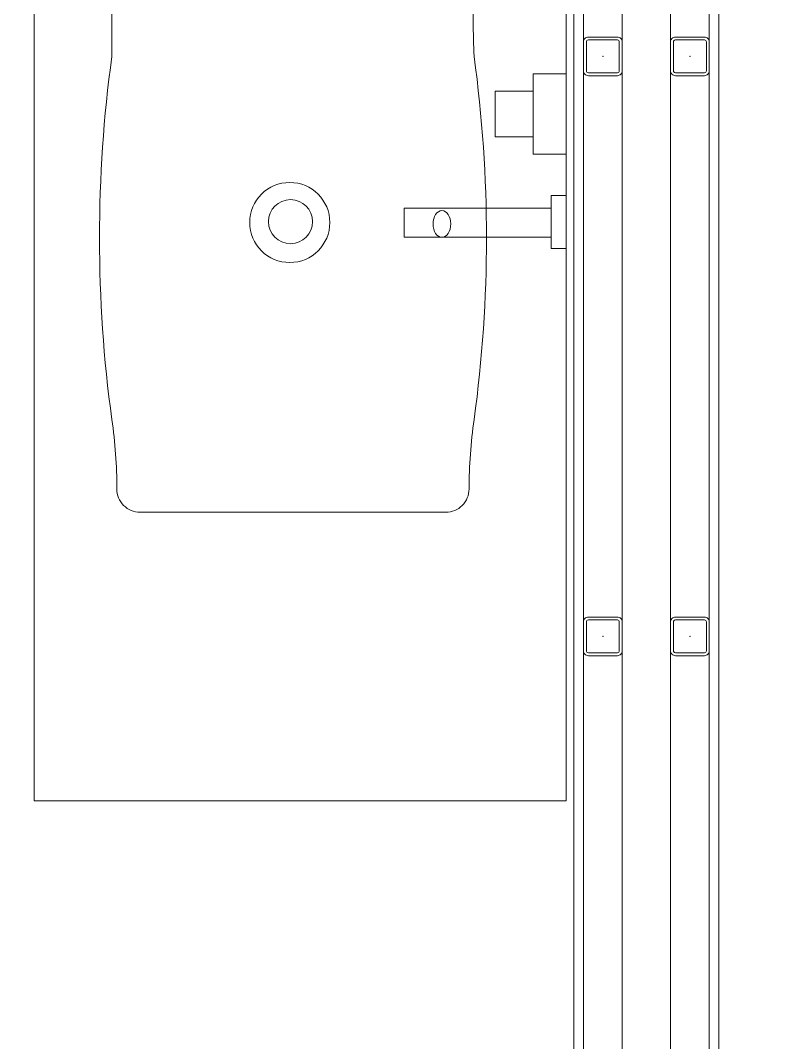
# Model space of a CAD drawing. Extents: x -2598 to 23780, y 0 to 8114.
# Drawn here: x 10410.3 to 10488.8, y 2084 to 2189.7 of the extents above; entities that cross this region are included whole.
import ezdxf

# ---------------------------------------------------------------- set-up
doc = ezdxf.new("R2010")
doc.units = 0
doc.header["$LTSCALE"] = 25
doc.header["$MEASUREMENT"] = 0
doc.layers.get('0').update_dxf_attribs({"color": 9, "lineweight": 9})
for name, color, linetype, lineweight in [('05V', 9, 'Continuous', 9), ('06D', 9, 'Continuous', 9), ('10', 9, 'Continuous', 9), ('11', 9, 'Continuous', 9), ('35', 9, 'Continuous', 9)]:
    doc.layers.add(name, color=color, linetype=linetype, lineweight=lineweight)

# ---------------------------------------------------------------- blocks, each defined once
blk = doc.blocks.new('LAVABO BATARYA PLAN')
at = {"layer": '05V'}
for points in [[(0, 0), (5.5, 0), (5.5, -1.56), (0, -1.56)], [(9.77, 0), (18.07, 0), (18.07, -3.39), (9.77, -3.39)], [(1.18, -1.56), (4.18, -1.56), (4.18, -16.74), (1.18, -16.74)], [(11.55, -3.39), (16.28, -3.39), (16.28, -7.35), (11.55, -7.35)]]:
    blk.add_lwpolyline(points, close=True, dxfattribs=at)
blk = doc.blocks.new('lavabo 120')
at = {"lineweight": 0, "flags": 128}
blk.add_lwpolyline([(55, 0), (0, 0), (0, -120), (55, -120)], close=True, dxfattribs=at)
blk.add_lwpolyline([(55, -120), (55, 0), (0, 0), (0, -120)], close=True)
for points in [[(41.59, -90.14), (10.95, -90.14, -0.414214), (8.55, -87.74, 0.035809), (8.03, -80.54, -0.067889), (8.03, -43, 0.002456), (8.03, -35.74, -0.418149), (12.2, -30.25), (41.32, -30.25)], [(11.93, -90.14), (42.57, -90.14, 0.414214), (44.97, -87.74, -0.035809), (45.49, -80.54, 0.067889), (45.49, -43, -0.025966), (45.49, -35.74, 0.418149), (41.32, -30.25), (12.2, -30.25)]]:
    blk.add_lwpolyline(points, format="xyb")
for centre, radius in [((26.43, -60.17), 4.14), ((26.51, -60.08), 2.28)]:
    blk.add_circle(centre, radius)
at = {"extrusion": (0, 0, -1)}
blk.add_ellipse((42.16, -60.32), major_axis=(0, 1.38), ratio=0.667081, start_param=3.141593, end_param=9.424778, dxfattribs=at)
at = {"extrusion": (0, 0, -1), "zscale": -1, "rotation": 90}
blk.add_blockref('LAVABO BATARYA PLAN', (-55, -62.86), dxfattribs=at)
blk = doc.blocks.new('A$C74064896')
at = {"layer": '05V'}
blk.add_blockref('lavabo 120', (-55.8, -1), dxfattribs=at)
blk = doc.blocks.new('Prf-40x40')
for points in [[(1.5, -2), (-1.5, -2, -0.414214), (-2, -1.5), (-2, 1.5, -0.414214), (-1.5, 2), (1.5, 2, -0.414214), (2, 1.5), (2, -1.5, -0.414214)], [(1.5, -1.7), (-1.5, -1.7, -0.414214), (-1.7, -1.5), (-1.7, 1.5, -0.414214), (-1.5, 1.7), (1.5, 1.7, -0.414214), (1.7, 1.5), (1.7, -1.5, -0.414214)]]:
    blk.add_lwpolyline(points, format="xyb", close=True)
blk.add_point((0, 0))

msp = doc.modelspace()

# ---------------------------------------------------------------- linework, layer by layer
at = {"layer": '06D'}
for points in [[(10477.5, 2248.5), (10477.5, 2041.66)], [(10472.5, 2230.5), (10472.5, 2041.66)]]:
    msp.add_lwpolyline(points, dxfattribs=at)
at = {"layer": '11'}
for points in [[(10247.5, 2035.27, -0.008074), (10467.5, 2046.51), (10467.5, 2230), (10412.5, 2230), (10412.5, 2240), (10472.5, 2240), (10472.5, 2253), (10482.5, 2253), (10482.5, 2230), (10482.5, 2230), (10482.5, 2046.82, -0.008933), (10705.5, 2049.58, -0.008933)], [(10246.5, 2034.2, -0.008166), (10468.5, 2045.54), (10468.5, 2231), (10413.5, 2231), (10413.5, 2239), (10473.5, 2239), (10473.5, 2252), (10481.5, 2252), (10481.5, 2230), (10481.5, 2045.79, -0.008974), (10705.5, 2048.58, -0.008974)]]:
    msp.add_lwpolyline(points, format="xyb", dxfattribs=at)
at = {"layer": '35'}
for points in [[(10482.5, 2046.82), (10482.5, 2253), (10472.5, 2253), (10472.5, 2353), (10482.5, 2353), (10482.5, 2363), (10705.5, 2363), (10705.5, 2049.58, 0.008933), (10482.5, 2046.82)], [(10472.5, 2230), (10472.5, 2046.51, 0.009024), (10247.5, 2035.27), (10247.5, 2230), (10322.5, 2230), (10322.5, 2240), (10412.5, 2240), (10412.5, 2230)]]:
    msp.add_lwpolyline(points, format="xyb", close=True, dxfattribs=at)

# ---------------------------------------------------------------- block references
msp.add_blockref('A$C74064896', (10467.5, 2230))
at = {"layer": '10', "xscale": -1, "rotation": 90}
for p in [(10470.5, 2186.02), (10479.5, 2186.02), (10470.5, 2126.02), (10479.5, 2126.02)]:
    msp.add_blockref('Prf-40x40', p, dxfattribs=at)

doc.saveas('drawing.dxf')
